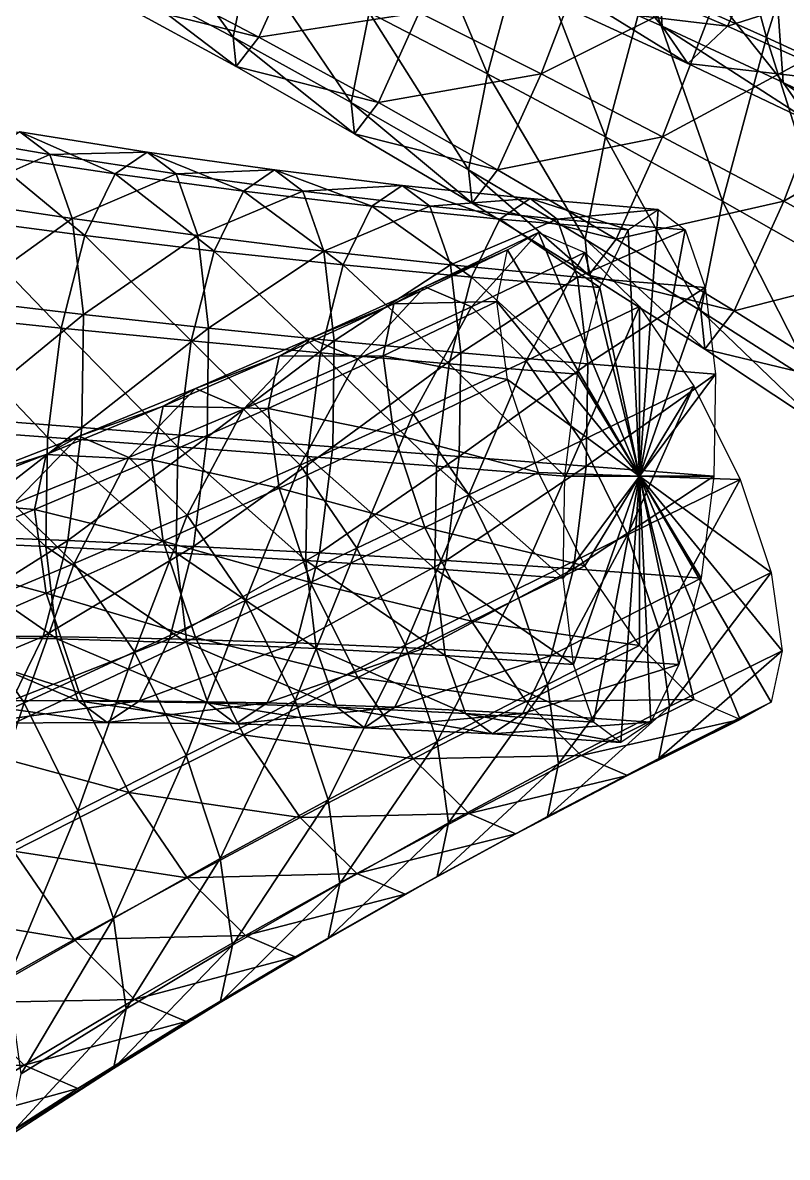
# Model space of a CAD drawing. Header units: metres. Extents: x 9079 to 9208, y 11521 to 11707.
# Drawn here: x 9121.23 to 9149.82, y 11612.82 to 11655.28 of the extents above; entities that cross this region are included whole.
import ezdxf

# ---------------------------------------------------------------- set-up
doc = ezdxf.new("R2010")
doc.units = ezdxf.units.M
for name, color, linetype in [('CONE_ST815GC34', 7, 'Continuous'), ('CONE_ST815GC35', 7, 'Continuous'), ('CONE_ST815GC37', 7, 'Continuous'), ('CONE_ST815GC44', 7, 'Continuous')]:
    doc.layers.add(name, color=color, linetype=linetype)

msp = doc.modelspace()

# ---------------------------------------------------------------- linework, layer by layer
at = {"layer": 'CONE_ST815GC34'}
for points in [[(9140.325, 11660.878, -183.04), (9140.59, 11657.173, -188.725), (9145.144, 11655.147, -187.47)], [(9140.325, 11660.878, -183.04), (9145.144, 11655.147, -187.47), (9144.86, 11659.105, -181.396)], [(9142.877, 11657.173, -201.849), (9149.374, 11659.105, -207.303), (9147.586, 11655.147, -201.491)], [(9144.86, 11659.105, -181.396), (9145.144, 11655.147, -187.47), (9149.676, 11653.04, -186.184)], [(9144.86, 11659.105, -181.396), (9149.676, 11653.04, -186.184), (9149.373, 11657.27, -179.692)], [(9147.586, 11655.147, -201.491), (9149.374, 11659.105, -207.303), (9154.197, 11657.27, -207.38)], [(9140.59, 11657.173, -188.725), (9141.486, 11655.872, -195.33), (9146.101, 11653.757, -194.526)], [(9140.59, 11657.173, -188.725), (9146.101, 11653.757, -194.526), (9145.144, 11655.147, -187.47)], [(9141.486, 11655.872, -195.33), (9142.877, 11657.173, -201.849), (9147.586, 11655.147, -201.491)], [(9147.586, 11655.147, -201.491), (9154.197, 11657.27, -207.38), (9152.287, 11653.04, -201.169)], [(9149.373, 11657.27, -179.692), (9149.676, 11653.04, -186.184), (9154.186, 11650.851, -184.866)], [(9149.373, 11657.27, -179.692), (9154.186, 11650.851, -184.866), (9153.863, 11655.372, -177.926)], [(9141.486, 11655.872, -195.33), (9147.586, 11655.147, -201.491), (9146.101, 11653.757, -194.526)], [(9145.144, 11655.147, -187.47), (9146.101, 11653.757, -194.526), (9150.699, 11651.554, -193.725)], [(9145.144, 11655.147, -187.47), (9150.699, 11651.554, -193.725), (9149.676, 11653.04, -186.184)], [(9146.101, 11653.757, -194.526), (9147.586, 11655.147, -201.491), (9152.287, 11653.04, -201.169)], [(9146.101, 11653.757, -194.526), (9152.287, 11653.04, -201.169), (9150.699, 11651.554, -193.725)], [(9149.676, 11653.04, -186.184), (9150.699, 11651.554, -193.725), (9155.28, 11649.263, -192.927)], [(9149.676, 11653.04, -186.184), (9155.28, 11649.263, -192.927), (9154.186, 11650.851, -184.866)]]:
    msp.add_3dface(points, dxfattribs=at)
at = {"layer": 'CONE_ST815GC35'}
for points in [[(9139.363, 11646.783, -181.693), (9140.519, 11647.425, -185.364), (9136.274, 11645.402, -187.064)], [(9140.519, 11647.425, -185.364), (9138.013, 11644.653, -190.495), (9136.274, 11645.402, -187.064)], [(9140.519, 11647.425, -185.364), (9142.251, 11646.679, -188.78), (9138.013, 11644.653, -190.495)], [(9144.293, 11638.316, -183.692), (9139.363, 11646.783, -181.693), (9140.519, 11647.425, -185.364)], [(9144.293, 11638.316, -183.692), (9140.519, 11647.425, -185.364), (9142.251, 11646.679, -188.78)], [(9138.956, 11644.853, -178.326), (9139.363, 11646.783, -181.693), (9135.113, 11644.758, -183.377)], [(9139.363, 11646.783, -181.693), (9136.274, 11645.402, -187.064), (9135.113, 11644.758, -183.377)], [(9142.251, 11646.679, -188.78), (9140.064, 11642.626, -193.148), (9138.013, 11644.653, -190.495)], [(9144.293, 11638.316, -183.692), (9138.956, 11644.853, -178.326), (9139.363, 11646.783, -181.693)], [(9142.251, 11646.679, -188.78), (9144.293, 11644.661, -191.422), (9140.064, 11642.626, -193.148)], [(9144.293, 11638.316, -183.692), (9142.251, 11646.679, -188.78), (9144.293, 11644.661, -191.422)], [(9135.113, 11644.758, -183.377), (9136.274, 11645.402, -187.064), (9131.996, 11643.459, -188.779)], [(9136.274, 11645.402, -187.064), (9133.758, 11642.7, -192.255), (9131.996, 11643.459, -188.779)], [(9136.274, 11645.402, -187.064), (9138.013, 11644.653, -190.495), (9133.758, 11642.7, -192.255)], [(9134.705, 11642.819, -179.996), (9135.113, 11644.758, -183.377), (9130.819, 11642.806, -185.044)], [(9135.113, 11644.758, -183.377), (9131.996, 11643.459, -188.779), (9130.819, 11642.806, -185.044)], [(9139.363, 11641.927, -175.777), (9138.956, 11644.853, -178.326), (9134.705, 11642.819, -179.996)], [(9138.956, 11644.853, -178.326), (9135.113, 11644.758, -183.377), (9134.705, 11642.819, -179.996)], [(9144.293, 11638.316, -183.692), (9139.363, 11641.927, -175.777), (9138.956, 11644.853, -178.326)], [(9138.013, 11644.653, -190.495), (9135.836, 11640.647, -194.943), (9133.758, 11642.7, -192.255)], [(9138.013, 11644.653, -190.495), (9140.064, 11642.626, -193.148), (9135.836, 11640.647, -194.943)], [(9144.293, 11644.661, -191.422), (9142.115, 11639.629, -194.62), (9140.064, 11642.626, -193.148)], [(9144.293, 11644.661, -191.422), (9146.335, 11641.676, -192.887), (9142.115, 11639.629, -194.62)], [(9144.293, 11638.316, -183.692), (9144.293, 11644.661, -191.422), (9146.335, 11641.676, -192.887)], [(9130.819, 11642.806, -185.044), (9131.996, 11643.459, -188.779), (9127.686, 11641.595, -190.508)], [(9131.996, 11643.459, -188.779), (9129.485, 11640.821, -194.059), (9127.686, 11641.595, -190.508)], [(9131.996, 11643.459, -188.779), (9133.758, 11642.7, -192.255), (9129.485, 11640.821, -194.059)], [(9130.406, 11640.842, -181.619), (9130.819, 11642.806, -185.044), (9126.483, 11640.929, -186.693)], [(9130.819, 11642.806, -185.044), (9127.686, 11641.595, -190.508), (9126.483, 11640.929, -186.693)], [(9133.758, 11642.7, -192.255), (9131.607, 11638.723, -196.804), (9129.485, 11640.821, -194.059)], [(9135.113, 11639.88, -177.435), (9134.705, 11642.819, -179.996), (9130.406, 11640.842, -181.619)], [(9134.705, 11642.819, -179.996), (9130.819, 11642.806, -185.044), (9130.406, 11640.842, -181.619)], [(9133.758, 11642.7, -192.255), (9135.836, 11640.647, -194.943), (9131.607, 11638.723, -196.804)], [(9139.363, 11641.927, -175.777), (9134.705, 11642.819, -179.996), (9135.113, 11639.88, -177.435)], [(9140.064, 11642.626, -193.148), (9137.914, 11637.61, -196.433), (9135.836, 11640.647, -194.943)], [(9140.064, 11642.626, -193.148), (9142.115, 11639.629, -194.62), (9137.914, 11637.61, -196.433)], [(9140.519, 11638.452, -174.433), (9139.363, 11641.927, -175.777), (9135.113, 11639.88, -177.435)], [(9144.293, 11638.316, -183.692), (9140.519, 11638.452, -174.433), (9139.363, 11641.927, -175.777)], [(9126.483, 11640.929, -186.693), (9127.686, 11641.595, -190.508), (9123.342, 11639.811, -192.252)], [(9127.686, 11641.595, -190.508), (9125.194, 11639.014, -195.907), (9123.342, 11639.811, -192.252)], [(9127.686, 11641.595, -190.508), (9129.485, 11640.821, -194.059), (9125.194, 11639.014, -195.907)], [(9146.335, 11641.676, -192.887), (9143.854, 11636.117, -194.685), (9142.115, 11639.629, -194.62)], [(9146.335, 11641.676, -192.887), (9148.066, 11638.18, -192.952), (9143.854, 11636.117, -194.685)], [(9144.293, 11638.316, -183.692), (9146.335, 11641.676, -192.887), (9148.066, 11638.18, -192.952)], [(9126.061, 11638.922, -183.195), (9126.483, 11640.929, -186.693), (9122.104, 11639.125, -188.325)], [(9126.483, 11640.929, -186.693), (9123.342, 11639.811, -192.252), (9122.104, 11639.125, -188.325)], [(9130.406, 11640.842, -181.619), (9126.483, 11640.929, -186.693), (9126.061, 11638.922, -183.195)], [(9129.485, 11640.821, -194.059), (9127.379, 11636.854, -198.733), (9125.194, 11639.014, -195.907)], [(9130.819, 11637.865, -179.025), (9130.406, 11640.842, -181.619), (9126.061, 11638.922, -183.195)], [(9129.485, 11640.821, -194.059), (9131.607, 11638.723, -196.804), (9127.379, 11636.854, -198.733)], [(9135.113, 11639.88, -177.435), (9130.406, 11640.842, -181.619), (9130.819, 11637.865, -179.025)], [(9135.836, 11640.647, -194.943), (9133.73, 11635.621, -198.327), (9131.607, 11638.723, -196.804)], [(9135.836, 11640.647, -194.943), (9137.914, 11637.61, -196.433), (9133.73, 11635.621, -198.327)], [(9122.104, 11639.125, -188.325), (9123.342, 11639.811, -192.252), (9118.965, 11638.107, -194.011)], [(9123.342, 11639.811, -192.252), (9120.885, 11637.28, -197.8), (9118.965, 11638.107, -194.011)], [(9123.342, 11639.811, -192.252), (9125.194, 11639.014, -195.907), (9120.885, 11637.28, -197.8)], [(9136.274, 11636.39, -176.085), (9135.113, 11639.88, -177.435), (9130.819, 11637.865, -179.025)], [(9140.519, 11638.452, -174.433), (9135.113, 11639.88, -177.435), (9136.274, 11636.39, -176.085)], [(9142.115, 11639.629, -194.62), (9139.675, 11634.053, -196.5), (9137.914, 11637.61, -196.433)], [(9142.115, 11639.629, -194.62), (9143.854, 11636.117, -194.685), (9139.675, 11634.053, -196.5)], [(9121.67, 11637.06, -184.724), (9122.104, 11639.125, -188.325), (9117.682, 11637.395, -189.939)], [(9122.104, 11639.125, -188.325), (9118.965, 11638.107, -194.011), (9117.682, 11637.395, -189.939)], [(9125.194, 11639.014, -195.907), (9123.15, 11635.041, -200.73), (9120.885, 11637.28, -197.8)], [(9126.061, 11638.922, -183.195), (9122.104, 11639.125, -188.325), (9121.67, 11637.06, -184.724)], [(9126.483, 11635.882, -180.545), (9126.061, 11638.922, -183.195), (9121.67, 11637.06, -184.724)], [(9125.194, 11639.014, -195.907), (9127.379, 11636.854, -198.733), (9123.15, 11635.041, -200.73)], [(9130.819, 11637.865, -179.025), (9126.061, 11638.922, -183.195), (9126.483, 11635.882, -180.545)], [(9131.607, 11638.723, -196.804), (9129.564, 11633.661, -200.301), (9127.379, 11636.854, -198.733)], [(9131.607, 11638.723, -196.804), (9133.73, 11635.621, -198.327), (9129.564, 11633.661, -200.301)], [(9142.251, 11634.956, -174.498), (9140.519, 11638.452, -174.433), (9136.274, 11636.39, -176.085)], [(9144.293, 11638.316, -183.692), (9142.251, 11634.956, -174.498), (9140.519, 11638.452, -174.433)], [(9144.293, 11638.316, -183.692), (9144.293, 11631.971, -175.963), (9142.251, 11634.956, -174.498)], [(9148.066, 11638.18, -192.952), (9145.016, 11632.627, -193.335), (9143.854, 11636.117, -194.685)], [(9144.293, 11638.316, -183.692), (9148.066, 11638.18, -192.952), (9149.223, 11634.705, -191.608)], [(9144.293, 11638.316, -183.692), (9149.223, 11634.705, -191.608), (9149.629, 11631.779, -189.058)], [(9144.293, 11638.316, -183.692), (9149.629, 11631.779, -189.058), (9149.223, 11629.849, -185.692)], [(9144.293, 11638.316, -183.692), (9149.223, 11629.849, -185.692), (9148.066, 11629.207, -182.021)], [(9144.293, 11638.316, -183.692), (9148.066, 11629.207, -182.021), (9146.335, 11629.953, -178.605)], [(9144.293, 11638.316, -183.692), (9146.335, 11629.953, -178.605), (9144.293, 11631.971, -175.963)], [(9148.066, 11638.18, -192.952), (9149.223, 11634.705, -191.608), (9145.016, 11632.627, -193.335)], [(9131.996, 11634.329, -177.657), (9130.819, 11637.865, -179.025), (9126.483, 11635.882, -180.545)], [(9136.274, 11636.39, -176.085), (9130.819, 11637.865, -179.025), (9131.996, 11634.329, -177.657)], [(9137.914, 11637.61, -196.433), (9135.529, 11631.988, -198.395), (9133.73, 11635.621, -198.327)], [(9137.914, 11637.61, -196.433), (9139.675, 11634.053, -196.5), (9135.529, 11631.988, -198.395)], [(9121.67, 11637.06, -184.724), (9117.682, 11637.395, -189.939), (9117.231, 11635.254, -186.206)], [(9120.885, 11637.28, -197.8), (9123.15, 11635.041, -200.73), (9118.922, 11633.284, -202.795)], [(9122.104, 11633.93, -181.996), (9121.67, 11637.06, -184.724), (9117.231, 11635.254, -186.206)], [(9126.483, 11635.882, -180.545), (9121.67, 11637.06, -184.724), (9122.104, 11633.93, -181.996)], [(9127.379, 11636.854, -198.733), (9125.415, 11631.731, -202.355), (9123.15, 11635.041, -200.73)], [(9127.379, 11636.854, -198.733), (9129.564, 11633.661, -200.301), (9125.415, 11631.731, -202.355)], [(9138.013, 11632.879, -176.151), (9136.274, 11636.39, -176.085), (9131.996, 11634.329, -177.657)], [(9142.251, 11634.956, -174.498), (9136.274, 11636.39, -176.085), (9138.013, 11632.879, -176.151)], [(9127.686, 11632.27, -179.148), (9126.483, 11635.882, -180.545), (9122.104, 11633.93, -181.996)], [(9131.996, 11634.329, -177.657), (9126.483, 11635.882, -180.545), (9127.686, 11632.27, -179.148)], [(9143.854, 11636.117, -194.685), (9140.852, 11630.517, -195.132), (9139.675, 11634.053, -196.5)], [(9143.854, 11636.117, -194.685), (9145.016, 11632.627, -193.335), (9140.852, 11630.517, -195.132)], [(9133.73, 11635.621, -198.327), (9131.416, 11629.921, -200.371), (9129.564, 11633.661, -200.301)], [(9133.73, 11635.621, -198.327), (9135.529, 11631.988, -198.395), (9131.416, 11629.921, -200.371)], [(9122.104, 11633.93, -181.996), (9117.231, 11635.254, -186.206), (9117.682, 11632.009, -183.378)], [(9123.15, 11635.041, -200.73), (9121.285, 11629.83, -204.49), (9118.922, 11633.284, -202.795)], [(9123.15, 11635.041, -200.73), (9125.415, 11631.731, -202.355), (9121.285, 11629.83, -204.49)], [(9144.293, 11631.971, -175.963), (9142.251, 11634.956, -174.498), (9138.013, 11632.879, -176.151)], [(9149.223, 11634.705, -191.608), (9145.424, 11629.688, -190.775), (9145.016, 11632.627, -193.335)], [(9149.223, 11634.705, -191.608), (9149.629, 11631.779, -189.058), (9145.424, 11629.688, -190.775)], [(9133.758, 11630.772, -177.723), (9131.996, 11634.329, -177.657), (9127.686, 11632.27, -179.148)], [(9138.013, 11632.879, -176.151), (9131.996, 11634.329, -177.657), (9133.758, 11630.772, -177.723)], [(9123.342, 11630.212, -180.558), (9122.104, 11633.93, -181.996), (9117.682, 11632.009, -183.378)], [(9127.686, 11632.27, -179.148), (9122.104, 11633.93, -181.996), (9123.342, 11630.212, -180.558)], [(9139.675, 11634.053, -196.5), (9136.731, 11628.376, -196.997), (9135.529, 11631.988, -198.395)], [(9139.675, 11634.053, -196.5), (9140.852, 11630.517, -195.132), (9136.731, 11628.376, -196.997)], [(9118.922, 11633.284, -202.795), (9121.285, 11629.83, -204.49), (9117.172, 11627.959, -206.706)], [(9129.564, 11633.661, -200.301), (9127.336, 11627.853, -202.428), (9125.415, 11631.731, -202.355)], [(9129.564, 11633.661, -200.301), (9131.416, 11629.921, -200.371), (9127.336, 11627.853, -202.428)], [(9140.064, 11629.881, -177.622), (9138.013, 11632.879, -176.151), (9133.758, 11630.772, -177.723)], [(9144.293, 11631.971, -175.963), (9138.013, 11632.879, -176.151), (9140.064, 11629.881, -177.622)], [(9145.016, 11632.627, -193.335), (9141.265, 11627.54, -192.538), (9140.852, 11630.517, -195.132)], [(9145.016, 11632.627, -193.335), (9145.424, 11629.688, -190.775), (9141.265, 11627.54, -192.538)], [(9123.342, 11630.212, -180.558), (9117.682, 11632.009, -183.378), (9118.965, 11628.155, -181.887)], [(9129.485, 11628.636, -179.216), (9127.686, 11632.27, -179.148), (9123.342, 11630.212, -180.558)], [(9133.758, 11630.772, -177.723), (9127.686, 11632.27, -179.148), (9129.485, 11628.636, -179.216)], [(9135.529, 11631.988, -198.395), (9132.653, 11626.203, -198.932), (9131.416, 11629.921, -200.371)], [(9135.529, 11631.988, -198.395), (9136.731, 11628.376, -196.997), (9132.653, 11626.203, -198.932)], [(9125.415, 11631.731, -202.355), (9123.288, 11625.784, -204.566), (9121.285, 11629.83, -204.49)], [(9125.415, 11631.731, -202.355), (9127.336, 11627.853, -202.428), (9123.288, 11625.784, -204.566)], [(9146.335, 11629.953, -178.605), (9144.293, 11631.971, -175.963), (9140.064, 11629.881, -177.622)], [(9149.629, 11631.779, -189.058), (9149.223, 11629.849, -185.692), (9145.016, 11627.749, -187.393)], [(9149.629, 11631.779, -189.058), (9145.016, 11627.749, -187.393), (9145.424, 11629.688, -190.775)], [(9135.836, 11627.736, -179.214), (9133.758, 11630.772, -177.723), (9129.485, 11628.636, -179.216)], [(9140.064, 11629.881, -177.622), (9133.758, 11630.772, -177.723), (9135.836, 11627.736, -179.214)], [(9140.852, 11630.517, -195.132), (9137.153, 11625.335, -194.348), (9136.731, 11628.376, -196.997)], [(9140.852, 11630.517, -195.132), (9141.265, 11627.54, -192.538), (9137.153, 11625.335, -194.348)], [(9125.194, 11626.471, -180.628), (9123.342, 11630.212, -180.558), (9118.965, 11628.155, -181.887)], [(9129.485, 11628.636, -179.216), (9123.342, 11630.212, -180.558), (9125.194, 11626.471, -180.628)], [(9131.416, 11629.921, -200.371), (9128.619, 11623.999, -200.936), (9127.336, 11627.853, -202.428)], [(9131.416, 11629.921, -200.371), (9132.653, 11626.203, -198.932), (9128.619, 11623.999, -200.936)], [(9142.115, 11627.854, -180.275), (9140.064, 11629.881, -177.622), (9135.836, 11627.736, -179.214)], [(9146.335, 11629.953, -178.605), (9140.064, 11629.881, -177.622), (9142.115, 11627.854, -180.275)], [(9148.066, 11629.207, -182.021), (9146.335, 11629.953, -178.605), (9142.115, 11627.854, -180.275)], [(9121.285, 11629.83, -204.49), (9119.274, 11623.714, -206.785), (9117.172, 11627.959, -206.706)], [(9121.285, 11629.83, -204.49), (9123.288, 11625.784, -204.566), (9119.274, 11623.714, -206.785)], [(9145.424, 11629.688, -190.775), (9145.016, 11627.749, -187.393), (9140.852, 11625.576, -189.113)], [(9145.424, 11629.688, -190.775), (9140.852, 11625.576, -189.113), (9141.265, 11627.54, -192.538)], [(9149.223, 11629.849, -185.692), (9148.066, 11629.207, -182.021), (9143.854, 11627.105, -183.707)], [(9149.223, 11629.849, -185.692), (9143.854, 11627.105, -183.707), (9145.016, 11627.749, -187.393)], [(9148.066, 11629.207, -182.021), (9142.115, 11627.854, -180.275), (9143.854, 11627.105, -183.707)], [(9131.607, 11625.535, -180.738), (9129.485, 11628.636, -179.216), (9125.194, 11626.471, -180.628)], [(9135.836, 11627.736, -179.214), (9129.485, 11628.636, -179.216), (9131.607, 11625.535, -180.738)], [(9125.194, 11626.471, -180.628), (9118.965, 11628.155, -181.887), (9120.885, 11624.277, -181.959)], [(9136.731, 11628.376, -196.997), (9133.088, 11623.073, -196.205), (9132.653, 11626.203, -198.932)], [(9136.731, 11628.376, -196.997), (9137.153, 11625.335, -194.348), (9133.088, 11623.073, -196.205)], [(9127.336, 11627.853, -202.428), (9124.627, 11621.763, -203.01), (9123.288, 11625.784, -204.566)], [(9127.336, 11627.853, -202.428), (9128.619, 11623.999, -200.936), (9124.627, 11621.763, -203.01)], [(9137.914, 11625.682, -181.902), (9135.836, 11627.736, -179.214), (9131.607, 11625.535, -180.738)], [(9142.115, 11627.854, -180.275), (9135.836, 11627.736, -179.214), (9137.914, 11625.682, -181.902)], [(9143.854, 11627.105, -183.707), (9142.115, 11627.854, -180.275), (9137.914, 11625.682, -181.902)], [(9145.016, 11627.749, -187.393), (9143.854, 11627.105, -183.707), (9139.675, 11624.923, -185.378)], [(9145.016, 11627.749, -187.393), (9139.675, 11624.923, -185.378), (9140.852, 11625.576, -189.113)], [(9141.265, 11627.54, -192.538), (9140.852, 11625.576, -189.113), (9136.731, 11623.329, -190.849)], [(9141.265, 11627.54, -192.538), (9136.731, 11623.329, -190.849), (9137.153, 11625.335, -194.348)], [(9143.854, 11627.105, -183.707), (9137.914, 11625.682, -181.902), (9139.675, 11624.923, -185.378)], [(9127.379, 11623.278, -182.195), (9125.194, 11626.471, -180.628), (9120.885, 11624.277, -181.959)], [(9131.607, 11625.535, -180.738), (9125.194, 11626.471, -180.628), (9127.379, 11623.278, -182.195)], [(9132.653, 11626.203, -198.932), (9129.069, 11620.754, -198.109), (9128.619, 11623.999, -200.936)], [(9132.653, 11626.203, -198.932), (9133.088, 11623.073, -196.205), (9129.069, 11620.754, -198.109)], [(9123.288, 11625.784, -204.566), (9120.679, 11619.495, -205.153), (9119.274, 11623.714, -206.785)], [(9123.288, 11625.784, -204.566), (9124.627, 11621.763, -203.01), (9120.679, 11619.495, -205.153)], [(9137.914, 11625.682, -181.902), (9131.607, 11625.535, -180.738), (9133.73, 11623.437, -183.484)], [(9139.675, 11624.923, -185.378), (9137.914, 11625.682, -181.902), (9133.73, 11623.437, -183.484)], [(9133.73, 11623.437, -183.484), (9131.607, 11625.535, -180.738), (9127.379, 11623.278, -182.195)], [(9137.153, 11625.335, -194.348), (9136.731, 11623.329, -190.849), (9132.653, 11621.008, -192.603)], [(9137.153, 11625.335, -194.348), (9132.653, 11621.008, -192.603), (9133.088, 11623.073, -196.205)], [(9140.852, 11625.576, -189.113), (9139.675, 11624.923, -185.378), (9135.529, 11622.662, -187.034)], [(9140.852, 11625.576, -189.113), (9135.529, 11622.662, -187.034), (9136.731, 11623.329, -190.849)], [(9139.675, 11624.923, -185.378), (9133.73, 11623.437, -183.484), (9135.529, 11622.662, -187.034)], [(9123.15, 11620.967, -183.584), (9120.885, 11624.277, -181.959), (9116.558, 11622.053, -183.21)], [(9127.379, 11623.278, -182.195), (9120.885, 11624.277, -181.959), (9123.15, 11620.967, -183.584)], [(9128.619, 11623.999, -200.936), (9125.097, 11618.377, -200.059), (9124.627, 11621.763, -203.01)], [(9128.619, 11623.999, -200.936), (9129.069, 11620.754, -198.109), (9125.097, 11618.377, -200.059)], [(9129.564, 11621.119, -185.021), (9127.379, 11623.278, -182.195), (9123.15, 11620.967, -183.584)], [(9133.73, 11623.437, -183.484), (9127.379, 11623.278, -182.195), (9129.564, 11621.119, -185.021)], [(9133.088, 11623.073, -196.205), (9132.653, 11621.008, -192.603), (9128.619, 11618.613, -194.375)], [(9133.088, 11623.073, -196.205), (9128.619, 11618.613, -194.375), (9129.069, 11620.754, -198.109)], [(9135.529, 11622.662, -187.034), (9133.73, 11623.437, -183.484), (9129.564, 11621.119, -185.021)], [(9136.731, 11623.329, -190.849), (9135.529, 11622.662, -187.034), (9131.416, 11620.322, -188.676)], [(9136.731, 11623.329, -190.849), (9131.416, 11620.322, -188.676), (9132.653, 11621.008, -192.603)], [(9135.529, 11622.662, -187.034), (9129.564, 11621.119, -185.021), (9131.416, 11620.322, -188.676)], [(9123.15, 11620.967, -183.584), (9116.558, 11622.053, -183.21), (9118.922, 11618.599, -184.905)], [(9124.627, 11621.763, -203.01), (9121.172, 11615.943, -202.057), (9120.679, 11619.495, -205.153)], [(9124.627, 11621.763, -203.01), (9125.097, 11618.377, -200.059), (9121.172, 11615.943, -202.057)], [(9125.415, 11618.728, -186.514), (9123.15, 11620.967, -183.584), (9118.922, 11618.599, -184.905)], [(9129.564, 11621.119, -185.021), (9123.15, 11620.967, -183.584), (9125.415, 11618.728, -186.514)], [(9131.416, 11620.322, -188.676), (9129.564, 11621.119, -185.021), (9125.415, 11618.728, -186.514)], [(9132.653, 11621.008, -192.603), (9131.416, 11620.322, -188.676), (9127.336, 11617.901, -190.303)], [(9132.653, 11621.008, -192.603), (9127.336, 11617.901, -190.303), (9128.619, 11618.613, -194.375)], [(9129.069, 11620.754, -198.109), (9128.619, 11618.613, -194.375), (9124.627, 11616.143, -196.164)], [(9129.069, 11620.754, -198.109), (9124.627, 11616.143, -196.164), (9125.097, 11618.377, -200.059)], [(9131.416, 11620.322, -188.676), (9125.415, 11618.728, -186.514), (9127.336, 11617.901, -190.303)], [(9121.285, 11616.263, -187.963), (9118.922, 11618.599, -184.905), (9114.693, 11616.176, -186.159)], [(9125.415, 11618.728, -186.514), (9118.922, 11618.599, -184.905), (9121.285, 11616.263, -187.963)], [(9127.336, 11617.901, -190.303), (9125.415, 11618.728, -186.514), (9121.285, 11616.263, -187.963)], [(9128.619, 11618.613, -194.375), (9127.336, 11617.901, -190.303), (9123.288, 11615.401, -191.916)], [(9128.619, 11618.613, -194.375), (9123.288, 11615.401, -191.916), (9124.627, 11616.143, -196.164)], [(9125.097, 11618.377, -200.059), (9124.627, 11616.143, -196.164), (9120.679, 11613.599, -197.97)], [(9125.097, 11618.377, -200.059), (9120.679, 11613.599, -197.97), (9121.172, 11615.943, -202.057)], [(9127.336, 11617.901, -190.303), (9121.285, 11616.263, -187.963), (9123.288, 11615.401, -191.916)], [(9121.285, 11616.263, -187.963), (9114.693, 11616.176, -186.159), (9117.172, 11613.725, -189.366)], [(9123.288, 11615.401, -191.916), (9121.285, 11616.263, -187.963), (9117.172, 11613.725, -189.366)], [(9124.627, 11616.143, -196.164), (9123.288, 11615.401, -191.916), (9119.274, 11612.821, -193.514)], [(9124.627, 11616.143, -196.164), (9119.274, 11612.821, -193.514), (9120.679, 11613.599, -197.97)], [(9123.288, 11615.401, -191.916), (9117.172, 11613.725, -189.366), (9119.274, 11612.821, -193.514)]]:
    msp.add_3dface(points, dxfattribs=at)
at = {"layer": 'CONE_ST815GC37'}
for points in [[(9146.654, 11663.509, -181.771), (9144.564, 11656.746, -183.361), (9149.052, 11654.726, -181.809)], [(9146.654, 11663.509, -181.771), (9149.052, 11654.726, -181.809), (9151.286, 11661.955, -180.109)], [(9147.361, 11656.746, -217.606), (9154.522, 11661.955, -219.725), (9152.042, 11654.726, -218.41)], [(9151.286, 11661.955, -180.109), (9149.052, 11654.726, -181.809), (9153.523, 11652.674, -180.175)], [(9135.534, 11660.688, -186.22), (9134.183, 11655.66, -189.877), (9138.615, 11653.366, -188.735)], [(9135.534, 11660.688, -186.22), (9138.615, 11653.366, -188.735), (9140.058, 11658.733, -184.832)], [(9125.245, 11660.068, -191.978), (9124.659, 11657.106, -196.705), (9129.102, 11654.742, -195.988)], [(9125.245, 11660.068, -191.978), (9129.102, 11654.742, -195.988), (9129.726, 11657.894, -190.958)], [(9136.06, 11655.66, -212.861), (9142.676, 11658.733, -216.887), (9140.619, 11653.366, -213.269)], [(9140.058, 11658.733, -184.832), (9138.615, 11653.366, -188.735), (9143.022, 11651.013, -187.532)], [(9140.058, 11658.733, -184.832), (9143.022, 11651.013, -187.532), (9144.564, 11656.746, -183.361)], [(9140.619, 11653.366, -213.269), (9142.676, 11658.733, -216.887), (9147.361, 11656.746, -217.606)], [(9125.554, 11657.106, -207.67), (9131.487, 11657.894, -212.518), (9130.056, 11654.742, -207.656)], [(9129.726, 11657.894, -190.958), (9129.102, 11654.742, -195.988), (9133.518, 11652.3, -195.239)], [(9129.726, 11657.894, -190.958), (9133.518, 11652.3, -195.239), (9134.183, 11655.66, -189.877)], [(9130.056, 11654.742, -207.656), (9131.487, 11657.894, -212.518), (9136.06, 11655.66, -212.861)], [(9124.659, 11657.106, -196.705), (9124.767, 11656.066, -202.215), (9129.218, 11653.636, -201.852)], [(9124.659, 11657.106, -196.705), (9129.218, 11653.636, -201.852), (9129.102, 11654.742, -195.988)], [(9124.767, 11656.066, -202.215), (9125.554, 11657.106, -207.67), (9130.056, 11654.742, -207.656)], [(9140.619, 11653.366, -213.269), (9147.361, 11656.746, -217.606), (9145.163, 11651.013, -213.742)], [(9144.564, 11656.746, -183.361), (9143.022, 11651.013, -187.532), (9147.405, 11648.598, -186.266)], [(9144.564, 11656.746, -183.361), (9147.405, 11648.598, -186.266), (9149.052, 11654.726, -181.809)], [(9145.163, 11651.013, -213.742), (9147.361, 11656.746, -217.606), (9152.042, 11654.726, -218.41)], [(9124.767, 11656.066, -202.215), (9130.056, 11654.742, -207.656), (9129.218, 11653.636, -201.852)], [(9130.056, 11654.742, -207.656), (9136.06, 11655.66, -212.861), (9134.534, 11652.3, -207.678)], [(9134.183, 11655.66, -189.877), (9133.518, 11652.3, -195.239), (9137.905, 11649.78, -194.459)], [(9134.183, 11655.66, -189.877), (9137.905, 11649.78, -194.459), (9138.615, 11653.366, -188.735)], [(9134.534, 11652.3, -207.678), (9136.06, 11655.66, -212.861), (9140.619, 11653.366, -213.269)], [(9129.102, 11654.742, -195.988), (9129.218, 11653.636, -201.852), (9133.641, 11651.121, -201.49)], [(9129.102, 11654.742, -195.988), (9133.641, 11651.121, -201.49), (9133.518, 11652.3, -195.239)], [(9129.218, 11653.636, -201.852), (9130.056, 11654.742, -207.656), (9134.534, 11652.3, -207.678)], [(9145.163, 11651.013, -213.742), (9152.042, 11654.726, -218.41), (9149.693, 11648.598, -214.279)], [(9149.052, 11654.726, -181.809), (9147.405, 11648.598, -186.266), (9151.762, 11646.123, -184.939)], [(9149.052, 11654.726, -181.809), (9151.762, 11646.123, -184.939), (9153.523, 11652.674, -180.175)], [(9149.693, 11648.598, -214.279), (9152.042, 11654.726, -218.41), (9156.719, 11652.674, -219.297)], [(9129.218, 11653.636, -201.852), (9134.534, 11652.3, -207.678), (9133.641, 11651.121, -201.49)], [(9134.534, 11652.3, -207.678), (9140.619, 11653.366, -213.269), (9138.99, 11649.78, -207.736)], [(9138.615, 11653.366, -188.735), (9137.905, 11649.78, -194.459), (9142.264, 11647.182, -193.646)], [(9138.615, 11653.366, -188.735), (9142.264, 11647.182, -193.646), (9143.022, 11651.013, -187.532)], [(9138.99, 11649.78, -207.736), (9140.619, 11653.366, -213.269), (9145.163, 11651.013, -213.742)], [(9149.693, 11648.598, -214.279), (9156.719, 11652.674, -219.297), (9154.208, 11646.123, -214.882)], [(9133.518, 11652.3, -195.239), (9133.641, 11651.121, -201.49), (9138.037, 11648.521, -201.131)], [(9133.518, 11652.3, -195.239), (9138.037, 11648.521, -201.131), (9137.905, 11649.78, -194.459)], [(9133.641, 11651.121, -201.49), (9134.534, 11652.3, -207.678), (9138.99, 11649.78, -207.736)], [(9133.641, 11651.121, -201.49), (9138.99, 11649.78, -207.736), (9138.037, 11648.521, -201.131)], [(9138.99, 11649.78, -207.736), (9145.163, 11651.013, -213.742), (9143.423, 11647.182, -207.831)], [(9143.022, 11651.013, -187.532), (9142.264, 11647.182, -193.646), (9146.595, 11644.504, -192.801)], [(9143.022, 11651.013, -187.532), (9146.595, 11644.504, -192.801), (9147.405, 11648.598, -186.266)], [(9143.423, 11647.182, -207.831), (9145.163, 11651.013, -213.742), (9149.693, 11648.598, -214.279)], [(9137.905, 11649.78, -194.459), (9138.037, 11648.521, -201.131), (9142.405, 11645.836, -200.774)], [(9137.905, 11649.78, -194.459), (9142.405, 11645.836, -200.774), (9142.264, 11647.182, -193.646)], [(9138.037, 11648.521, -201.131), (9138.99, 11649.78, -207.736), (9143.423, 11647.182, -207.831)], [(9143.423, 11647.182, -207.831), (9149.693, 11648.598, -214.279), (9147.833, 11644.504, -207.962)], [(9147.405, 11648.598, -186.266), (9146.595, 11644.504, -192.801), (9150.896, 11641.747, -191.924)], [(9147.405, 11648.598, -186.266), (9150.896, 11641.747, -191.924), (9151.762, 11646.123, -184.939)], [(9147.833, 11644.504, -207.962), (9149.693, 11648.598, -214.279), (9154.208, 11646.123, -214.882)], [(9138.037, 11648.521, -201.131), (9143.423, 11647.182, -207.831), (9142.405, 11645.836, -200.774)], [(9142.264, 11647.182, -193.646), (9142.405, 11645.836, -200.774), (9146.745, 11643.066, -200.42)], [(9142.264, 11647.182, -193.646), (9146.745, 11643.066, -200.42), (9146.595, 11644.504, -192.801)], [(9142.405, 11645.836, -200.774), (9143.423, 11647.182, -207.831), (9147.833, 11644.504, -207.962)], [(9147.833, 11644.504, -207.962), (9154.208, 11646.123, -214.882), (9152.22, 11641.747, -208.129)], [(9142.405, 11645.836, -200.774), (9147.833, 11644.504, -207.962), (9146.745, 11643.066, -200.42)], [(9146.595, 11644.504, -192.801), (9146.745, 11643.066, -200.42), (9151.057, 11640.21, -200.068)], [(9146.595, 11644.504, -192.801), (9151.057, 11640.21, -200.068), (9150.896, 11641.747, -191.924)], [(9146.745, 11643.066, -200.42), (9147.833, 11644.504, -207.962), (9152.22, 11641.747, -208.129)], [(9146.745, 11643.066, -200.42), (9152.22, 11641.747, -208.129), (9151.057, 11640.21, -200.068)]]:
    msp.add_3dface(points, dxfattribs=at)
at = {"layer": 'CONE_ST815GC44'}
for points in [[(9121.122, 11651.192, -190.426), (9122.248, 11650.35, -194.519), (9117.541, 11651.156, -196.078)], [(9122.248, 11650.35, -194.519), (9118.414, 11648.654, -199.734), (9117.541, 11651.156, -196.078)], [(9124.684, 11649.625, -185.127), (9121.122, 11651.192, -190.426), (9119.879, 11650.35, -186.367)], [(9124.684, 11649.625, -185.127), (9125.883, 11650.437, -189.042), (9121.122, 11651.192, -190.426)], [(9125.883, 11650.437, -189.042), (9122.248, 11650.35, -194.519), (9121.122, 11651.192, -190.426)], [(9122.248, 11650.35, -194.519), (9123.084, 11647.952, -198.023), (9118.414, 11648.654, -199.734)], [(9123.554, 11647.312, -181.841), (9119.879, 11650.35, -186.367), (9118.707, 11647.952, -182.96)], [(9123.554, 11647.312, -181.841), (9124.684, 11649.625, -185.127), (9119.879, 11650.35, -186.367)], [(9125.883, 11650.437, -189.042), (9126.969, 11649.625, -192.99), (9122.248, 11650.35, -194.519)], [(9126.969, 11649.625, -192.99), (9123.084, 11647.952, -198.023), (9122.248, 11650.35, -194.519)], [(9129.486, 11648.981, -183.853), (9125.883, 11650.437, -189.042), (9124.684, 11649.625, -185.127)], [(9129.486, 11648.981, -183.853), (9130.651, 11649.77, -187.657), (9125.883, 11650.437, -189.042)], [(9130.651, 11649.77, -187.657), (9126.969, 11649.625, -192.99), (9125.883, 11650.437, -189.042)], [(9126.969, 11649.625, -192.99), (9127.776, 11647.312, -196.37), (9123.084, 11647.952, -198.023)], [(9128.388, 11646.734, -180.661), (9124.684, 11649.625, -185.127), (9123.554, 11647.312, -181.841)], [(9128.388, 11646.734, -180.661), (9129.486, 11648.981, -183.853), (9124.684, 11649.625, -185.127)], [(9130.651, 11649.77, -187.657), (9131.706, 11648.981, -191.492), (9126.969, 11649.625, -192.99)], [(9131.706, 11648.981, -191.492), (9127.776, 11647.312, -196.37), (9126.969, 11649.625, -192.99)], [(9134.284, 11648.417, -182.546), (9130.651, 11649.77, -187.657), (9129.486, 11648.981, -183.853)], [(9134.284, 11648.417, -182.546), (9135.424, 11649.189, -186.269), (9130.651, 11649.77, -187.657)], [(9135.424, 11649.189, -186.269), (9131.706, 11648.981, -191.492), (9130.651, 11649.77, -187.657)], [(9131.706, 11648.981, -191.492), (9132.489, 11646.734, -194.775), (9127.776, 11647.312, -196.37)], [(9133.209, 11646.217, -179.421), (9129.486, 11648.981, -183.853), (9128.388, 11646.734, -180.661)], [(9133.209, 11646.217, -179.421), (9134.284, 11648.417, -182.546), (9129.486, 11648.981, -183.853)], [(9135.424, 11649.189, -186.269), (9136.457, 11648.417, -190.024), (9131.706, 11648.981, -191.492)], [(9136.457, 11648.417, -190.024), (9132.489, 11646.734, -194.775), (9131.706, 11648.981, -191.492)], [(9139.078, 11647.933, -181.205), (9135.424, 11649.189, -186.269), (9134.284, 11648.417, -182.546)], [(9139.078, 11647.933, -181.205), (9140.204, 11648.696, -184.881), (9135.424, 11649.189, -186.269)], [(9140.204, 11648.696, -184.881), (9136.457, 11648.417, -190.024), (9135.424, 11649.189, -186.269)], [(9123.084, 11647.952, -198.023), (9118.853, 11644.91, -202.219), (9118.414, 11648.654, -199.734)], [(9140.204, 11648.696, -184.881), (9141.223, 11647.933, -188.587), (9136.457, 11648.417, -190.024)], [(9143.869, 11647.53, -179.83), (9140.204, 11648.696, -184.881), (9139.078, 11647.933, -181.205)], [(9143.869, 11647.53, -179.83), (9144.99, 11648.29, -183.49), (9140.204, 11648.696, -184.881)], [(9144.99, 11648.29, -183.49), (9141.223, 11647.933, -188.587), (9140.204, 11648.696, -184.881)], [(9136.457, 11648.417, -190.024), (9137.224, 11646.217, -193.238), (9132.489, 11646.734, -194.775)], [(9138.017, 11645.762, -178.12), (9134.284, 11648.417, -182.546), (9133.209, 11646.217, -179.421)], [(9138.017, 11645.762, -178.12), (9139.078, 11647.933, -181.205), (9134.284, 11648.417, -182.546)], [(9141.223, 11647.933, -188.587), (9137.224, 11646.217, -193.238), (9136.457, 11648.417, -190.024)], [(9144.99, 11648.29, -183.49), (9146.005, 11647.53, -187.18), (9141.223, 11647.933, -188.587)], [(9144.293, 11638.316, -183.692), (9143.869, 11647.53, -179.83), (9144.99, 11648.29, -183.49)], [(9144.293, 11638.316, -183.692), (9144.99, 11648.29, -183.49), (9146.005, 11647.53, -187.18)], [(9122.665, 11643.851, -179.684), (9118.707, 11647.952, -182.96), (9117.785, 11644.363, -180.724)], [(9122.665, 11643.851, -179.684), (9123.554, 11647.312, -181.841), (9118.707, 11647.952, -182.96)], [(9123.084, 11647.952, -198.023), (9123.505, 11644.363, -200.404), (9118.853, 11644.91, -202.219)], [(9127.776, 11647.312, -196.37), (9123.505, 11644.363, -200.404), (9123.084, 11647.952, -198.023)], [(9141.223, 11647.933, -188.587), (9141.981, 11645.762, -191.76), (9137.224, 11646.217, -193.238)], [(9142.812, 11645.368, -176.759), (9139.078, 11647.933, -181.205), (9138.017, 11645.762, -178.12)], [(9142.812, 11645.368, -176.759), (9143.869, 11647.53, -179.83), (9139.078, 11647.933, -181.205)], [(9146.005, 11647.53, -187.18), (9141.981, 11645.762, -191.76), (9141.223, 11647.933, -188.587)], [(9127.524, 11643.371, -178.566), (9123.554, 11647.312, -181.841), (9122.665, 11643.851, -179.684)], [(9127.776, 11647.312, -196.37), (9128.181, 11643.851, -198.667), (9123.505, 11644.363, -200.404)], [(9127.524, 11643.371, -178.566), (9128.388, 11646.734, -180.661), (9123.554, 11647.312, -181.841)], [(9132.489, 11646.734, -194.775), (9128.181, 11643.851, -198.667), (9127.776, 11647.312, -196.37)], [(9146.005, 11647.53, -187.18), (9146.759, 11645.368, -190.339), (9141.981, 11645.762, -191.76)], [(9144.293, 11638.316, -183.692), (9142.812, 11645.368, -176.759), (9143.869, 11647.53, -179.83)], [(9144.293, 11638.316, -183.692), (9146.005, 11647.53, -187.18), (9146.759, 11645.368, -190.339)], [(9132.364, 11642.925, -177.37), (9128.388, 11646.734, -180.661), (9127.524, 11643.371, -178.566)], [(9132.489, 11646.734, -194.775), (9132.883, 11643.371, -197.007), (9128.181, 11643.851, -198.667)], [(9132.364, 11642.925, -177.37), (9133.209, 11646.217, -179.421), (9128.388, 11646.734, -180.661)], [(9137.224, 11646.217, -193.238), (9132.883, 11643.371, -197.007), (9132.489, 11646.734, -194.775)], [(9137.183, 11642.512, -176.096), (9133.209, 11646.217, -179.421), (9132.364, 11642.925, -177.37)], [(9137.224, 11646.217, -193.238), (9137.61, 11642.925, -195.423), (9132.883, 11643.371, -197.007)], [(9137.183, 11642.512, -176.096), (9138.017, 11645.762, -178.12), (9133.209, 11646.217, -179.421)], [(9141.981, 11645.762, -191.76), (9137.61, 11642.925, -195.423), (9137.224, 11646.217, -193.238)], [(9141.981, 11642.133, -174.743), (9138.017, 11645.762, -178.12), (9137.183, 11642.512, -176.096)], [(9141.981, 11645.762, -191.76), (9142.361, 11642.512, -193.917), (9137.61, 11642.925, -195.423)], [(9141.981, 11642.133, -174.743), (9142.812, 11645.368, -176.759), (9138.017, 11645.762, -178.12)], [(9146.759, 11645.368, -190.339), (9142.361, 11642.512, -193.917), (9141.981, 11645.762, -191.76)], [(9144.293, 11638.316, -183.692), (9141.981, 11642.133, -174.743), (9142.812, 11645.368, -176.759)], [(9146.759, 11645.368, -190.339), (9147.138, 11642.133, -192.487), (9142.361, 11642.512, -193.917)], [(9144.293, 11638.316, -183.692), (9146.759, 11645.368, -190.339), (9147.138, 11642.133, -192.487)], [(9123.505, 11644.363, -200.404), (9118.79, 11640.493, -203.154), (9118.853, 11644.91, -202.219)], [(9122.153, 11639.767, -178.985), (9117.785, 11644.363, -180.724), (9117.254, 11640.13, -179.999)], [(9122.153, 11639.767, -178.985), (9122.665, 11643.851, -179.684), (9117.785, 11644.363, -180.724)], [(9123.505, 11644.363, -200.404), (9123.444, 11640.13, -201.301), (9118.79, 11640.493, -203.154)], [(9128.181, 11643.851, -198.667), (9123.444, 11640.13, -201.301), (9123.505, 11644.363, -200.404)], [(9127.027, 11639.404, -177.887), (9122.665, 11643.851, -179.684), (9122.153, 11639.767, -178.985)], [(9127.027, 11639.404, -177.887), (9127.524, 11643.371, -178.566), (9122.665, 11643.851, -179.684)], [(9128.181, 11643.851, -198.667), (9128.123, 11639.767, -199.532), (9123.444, 11640.13, -201.301)], [(9132.883, 11643.371, -197.007), (9128.123, 11639.767, -199.532), (9128.181, 11643.851, -198.667)], [(9131.876, 11639.042, -176.705), (9127.524, 11643.371, -178.566), (9127.027, 11639.404, -177.887)], [(9131.876, 11639.042, -176.705), (9132.364, 11642.925, -177.37), (9127.524, 11643.371, -178.566)], [(9132.883, 11643.371, -197.007), (9132.827, 11639.404, -197.847), (9128.123, 11639.767, -199.532)], [(9137.61, 11642.925, -195.423), (9132.827, 11639.404, -197.847), (9132.883, 11643.371, -197.007)], [(9136.701, 11638.679, -175.439), (9132.364, 11642.925, -177.37), (9131.876, 11639.042, -176.705)], [(9136.701, 11638.679, -175.439), (9137.183, 11642.512, -176.096), (9132.364, 11642.925, -177.37)], [(9137.61, 11642.925, -195.423), (9137.555, 11639.042, -196.246), (9132.827, 11639.404, -197.847)], [(9142.361, 11642.512, -193.917), (9137.555, 11639.042, -196.246), (9137.61, 11642.925, -195.423)], [(9141.502, 11638.316, -174.09), (9137.183, 11642.512, -176.096), (9136.701, 11638.679, -175.439)], [(9141.502, 11638.316, -174.09), (9141.981, 11642.133, -174.743), (9137.183, 11642.512, -176.096)], [(9142.361, 11642.512, -193.917), (9142.307, 11638.679, -194.729), (9137.555, 11639.042, -196.246)], [(9147.138, 11642.133, -192.487), (9142.307, 11638.679, -194.729), (9142.361, 11642.512, -193.917)], [(9144.293, 11638.316, -183.692), (9141.502, 11638.316, -174.09), (9141.981, 11642.133, -174.743)], [(9147.138, 11642.133, -192.487), (9147.083, 11638.316, -193.295), (9142.307, 11638.679, -194.729)], [(9144.293, 11638.316, -183.692), (9147.138, 11642.133, -192.487), (9147.083, 11638.316, -193.295)], [(9123.444, 11640.13, -201.301), (9118.235, 11636.076, -202.398), (9118.79, 11640.493, -203.154)], [(9122.094, 11635.684, -179.85), (9117.254, 11640.13, -179.999), (9117.194, 11635.897, -180.896)], [(9122.094, 11635.684, -179.85), (9122.153, 11639.767, -178.985), (9117.254, 11640.13, -179.999)], [(9123.444, 11640.13, -201.301), (9122.913, 11635.897, -200.576), (9118.235, 11636.076, -202.398)], [(9128.123, 11639.767, -199.532), (9122.913, 11635.897, -200.576), (9123.444, 11640.13, -201.301)], [(9126.97, 11635.438, -178.727), (9122.153, 11639.767, -178.985), (9122.094, 11635.684, -179.85)], [(9126.97, 11635.438, -178.727), (9127.027, 11639.404, -177.887), (9122.153, 11639.767, -178.985)], [(9128.123, 11639.767, -199.532), (9127.611, 11635.684, -198.833), (9122.913, 11635.897, -200.576)], [(9132.827, 11639.404, -197.847), (9127.611, 11635.684, -198.833), (9128.123, 11639.767, -199.532)], [(9131.821, 11635.158, -177.528), (9127.027, 11639.404, -177.887), (9126.97, 11635.438, -178.727)], [(9131.821, 11635.158, -177.528), (9131.876, 11639.042, -176.705), (9127.027, 11639.404, -177.887)], [(9132.827, 11639.404, -197.847), (9132.329, 11635.438, -197.168), (9127.611, 11635.684, -198.833)], [(9137.555, 11639.042, -196.246), (9132.329, 11635.438, -197.168), (9132.827, 11639.404, -197.847)], [(9136.647, 11634.845, -176.251), (9131.876, 11639.042, -176.705), (9131.821, 11635.158, -177.528)], [(9136.647, 11634.845, -176.251), (9136.701, 11638.679, -175.439), (9131.876, 11639.042, -176.705)], [(9137.555, 11639.042, -196.246), (9137.067, 11635.158, -195.581), (9132.329, 11635.438, -197.168)], [(9142.307, 11638.679, -194.729), (9137.067, 11635.158, -195.581), (9137.555, 11639.042, -196.246)], [(9141.448, 11634.499, -174.898), (9136.701, 11638.679, -175.439), (9136.647, 11634.845, -176.251)], [(9141.448, 11634.499, -174.898), (9141.502, 11638.316, -174.09), (9136.701, 11638.679, -175.439)], [(9142.307, 11638.679, -194.729), (9141.826, 11634.845, -194.072), (9137.067, 11635.158, -195.581)], [(9147.083, 11638.316, -193.295), (9141.826, 11634.845, -194.072), (9142.307, 11638.679, -194.729)], [(9144.293, 11638.316, -183.692), (9141.827, 11631.264, -177.045), (9141.448, 11634.499, -174.898)], [(9144.293, 11638.316, -183.692), (9141.448, 11634.499, -174.898), (9141.502, 11638.316, -174.09)], [(9147.083, 11638.316, -193.295), (9146.604, 11634.499, -192.642), (9141.826, 11634.845, -194.072)], [(9144.293, 11638.316, -183.692), (9142.581, 11629.101, -180.205), (9141.827, 11631.264, -177.045)], [(9144.293, 11638.316, -183.692), (9143.596, 11628.342, -183.895), (9142.581, 11629.101, -180.205)], [(9144.293, 11638.316, -183.692), (9144.717, 11629.101, -187.554), (9143.596, 11628.342, -183.895)], [(9144.293, 11638.316, -183.692), (9147.083, 11638.316, -193.295), (9146.604, 11634.499, -192.642)], [(9144.293, 11638.316, -183.692), (9146.604, 11634.499, -192.642), (9145.773, 11631.264, -190.626)], [(9144.293, 11638.316, -183.692), (9145.773, 11631.264, -190.626), (9144.717, 11629.101, -187.554)], [(9122.5, 11632.222, -182.147), (9122.094, 11635.684, -179.85), (9117.194, 11635.897, -180.896)], [(9122.5, 11632.222, -182.147), (9117.194, 11635.897, -180.896), (9117.614, 11632.308, -183.278)], [(9122.913, 11635.897, -200.576), (9117.274, 11632.332, -200.065), (9118.235, 11636.076, -202.398)], [(9122.913, 11635.897, -200.576), (9121.991, 11632.308, -198.34), (9117.274, 11632.332, -200.065)], [(9127.611, 11635.684, -198.833), (9121.991, 11632.308, -198.34), (9122.913, 11635.897, -200.576)], [(9127.611, 11635.684, -198.833), (9126.722, 11632.222, -196.676), (9121.991, 11632.308, -198.34)], [(9127.364, 11632.075, -180.959), (9126.97, 11635.438, -178.727), (9122.094, 11635.684, -179.85)], [(9127.364, 11632.075, -180.959), (9122.094, 11635.684, -179.85), (9122.5, 11632.222, -182.147)], [(9132.329, 11635.438, -197.168), (9126.722, 11632.222, -196.676), (9127.611, 11635.684, -198.833)], [(9132.329, 11635.438, -197.168), (9131.465, 11632.075, -195.073), (9126.722, 11632.222, -196.676)], [(9132.206, 11631.866, -179.712), (9131.821, 11635.158, -177.528), (9126.97, 11635.438, -178.727)], [(9132.206, 11631.866, -179.712), (9126.97, 11635.438, -178.727), (9127.364, 11632.075, -180.959)], [(9137.067, 11635.158, -195.581), (9131.465, 11632.075, -195.073), (9132.329, 11635.438, -197.168)], [(9137.067, 11635.158, -195.581), (9136.222, 11631.866, -193.53), (9131.465, 11632.075, -195.073)], [(9137.027, 11631.596, -178.408), (9136.647, 11634.845, -176.251), (9131.821, 11635.158, -177.528)], [(9137.027, 11631.596, -178.408), (9131.821, 11635.158, -177.528), (9132.206, 11631.866, -179.712)], [(9141.826, 11634.845, -194.072), (9136.222, 11631.866, -193.53), (9137.067, 11635.158, -195.581)], [(9141.826, 11634.845, -194.072), (9140.991, 11631.596, -192.048), (9136.222, 11631.866, -193.53)], [(9141.827, 11631.264, -177.045), (9141.448, 11634.499, -174.898), (9136.647, 11634.845, -176.251)], [(9141.827, 11631.264, -177.045), (9136.647, 11634.845, -176.251), (9137.027, 11631.596, -178.408)], [(9146.604, 11634.499, -192.642), (9140.991, 11631.596, -192.048), (9141.826, 11634.845, -194.072)], [(9146.604, 11634.499, -192.642), (9145.773, 11631.264, -190.626), (9140.991, 11631.596, -192.048)], [(9121.991, 11632.308, -198.34), (9116.051, 11629.83, -196.511), (9117.274, 11632.332, -200.065)], [(9121.991, 11632.308, -198.34), (9120.82, 11629.91, -194.934), (9116.051, 11629.83, -196.511)], [(9123.307, 11629.909, -185.527), (9122.5, 11632.222, -182.147), (9117.614, 11632.308, -183.278)], [(9123.307, 11629.909, -185.527), (9117.614, 11632.308, -183.278), (9118.451, 11629.91, -186.782)], [(9126.722, 11632.222, -196.676), (9120.82, 11629.91, -194.934), (9121.991, 11632.308, -198.34)], [(9126.722, 11632.222, -196.676), (9125.592, 11629.909, -193.39), (9120.82, 11629.91, -194.934)], [(9128.148, 11629.828, -184.242), (9127.364, 11632.075, -180.959), (9122.5, 11632.222, -182.147)], [(9128.148, 11629.828, -184.242), (9122.5, 11632.222, -182.147), (9123.307, 11629.909, -185.527)], [(9131.465, 11632.075, -195.073), (9125.592, 11629.909, -193.39), (9126.722, 11632.222, -196.676)], [(9131.465, 11632.075, -195.073), (9130.367, 11629.828, -191.881), (9125.592, 11629.909, -193.39)], [(9132.974, 11629.666, -182.927), (9132.206, 11631.866, -179.712), (9127.364, 11632.075, -180.959)], [(9132.974, 11629.666, -182.927), (9127.364, 11632.075, -180.959), (9128.148, 11629.828, -184.242)], [(9136.222, 11631.866, -193.53), (9130.367, 11629.828, -191.881), (9131.465, 11632.075, -195.073)], [(9136.222, 11631.866, -193.53), (9135.147, 11629.666, -190.405), (9130.367, 11629.828, -191.881)], [(9137.785, 11629.424, -181.581), (9137.027, 11631.596, -178.408), (9132.206, 11631.866, -179.712)], [(9137.785, 11629.424, -181.581), (9132.206, 11631.866, -179.712), (9132.974, 11629.666, -182.927)], [(9140.991, 11631.596, -192.048), (9135.147, 11629.666, -190.405), (9136.222, 11631.866, -193.53)], [(9140.991, 11631.596, -192.048), (9139.93, 11629.424, -188.963), (9135.147, 11629.666, -190.405)], [(9142.581, 11629.101, -180.205), (9141.827, 11631.264, -177.045), (9137.027, 11631.596, -178.408)], [(9142.581, 11629.101, -180.205), (9137.027, 11631.596, -178.408), (9137.785, 11629.424, -181.581)], [(9145.773, 11631.264, -190.626), (9139.93, 11629.424, -188.963), (9140.991, 11631.596, -192.048)], [(9145.773, 11631.264, -190.626), (9144.717, 11629.101, -187.554), (9139.93, 11629.424, -188.963)], [(9124.392, 11629.097, -189.475), (9123.307, 11629.909, -185.527), (9118.451, 11629.91, -186.782)], [(9124.392, 11629.097, -189.475), (9118.451, 11629.91, -186.782), (9119.576, 11629.068, -190.875)], [(9125.592, 11629.909, -193.39), (9119.576, 11629.068, -190.875), (9120.82, 11629.91, -194.934)], [(9125.592, 11629.909, -193.39), (9124.392, 11629.097, -189.475), (9119.576, 11629.068, -190.875)], [(9129.202, 11629.039, -188.078), (9128.148, 11629.828, -184.242), (9123.307, 11629.909, -185.527)], [(9129.202, 11629.039, -188.078), (9123.307, 11629.909, -185.527), (9124.392, 11629.097, -189.475)], [(9130.367, 11629.828, -191.881), (9124.392, 11629.097, -189.475), (9125.592, 11629.909, -193.39)], [(9130.367, 11629.828, -191.881), (9129.202, 11629.039, -188.078), (9124.392, 11629.097, -189.475)], [(9134.006, 11628.894, -186.682), (9132.974, 11629.666, -182.927), (9128.148, 11629.828, -184.242)], [(9134.006, 11628.894, -186.682), (9128.148, 11629.828, -184.242), (9129.202, 11629.039, -188.078)], [(9135.147, 11629.666, -190.405), (9129.202, 11629.039, -188.078), (9130.367, 11629.828, -191.881)], [(9135.147, 11629.666, -190.405), (9134.006, 11628.894, -186.682), (9129.202, 11629.039, -188.078)], [(9138.804, 11628.662, -185.287), (9137.785, 11629.424, -181.581), (9132.974, 11629.666, -182.927)], [(9138.804, 11628.662, -185.287), (9132.974, 11629.666, -182.927), (9134.006, 11628.894, -186.682)], [(9139.93, 11629.424, -188.963), (9134.006, 11628.894, -186.682), (9135.147, 11629.666, -190.405)], [(9139.93, 11629.424, -188.963), (9138.804, 11628.662, -185.287), (9134.006, 11628.894, -186.682)], [(9143.596, 11628.342, -183.895), (9142.581, 11629.101, -180.205), (9137.785, 11629.424, -181.581)], [(9143.596, 11628.342, -183.895), (9137.785, 11629.424, -181.581), (9138.804, 11628.662, -185.287)], [(9144.717, 11629.101, -187.554), (9138.804, 11628.662, -185.287), (9139.93, 11629.424, -188.963)], [(9144.717, 11629.101, -187.554), (9143.596, 11628.342, -183.895), (9138.804, 11628.662, -185.287)]]:
    msp.add_3dface(points, dxfattribs=at)

doc.saveas('drawing.dxf')
